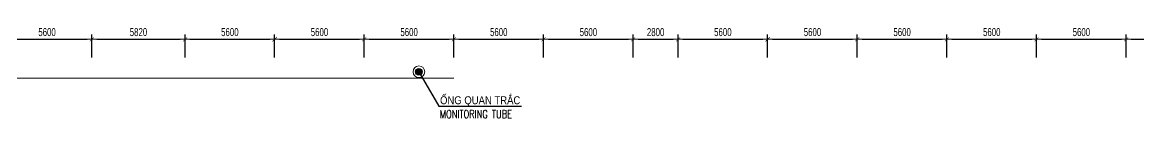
# Model space of a CAD drawing. Header units: millimetres. Extents: x -642477 to 1168880, y -27982 to 330379.
# Drawn here: x 63478 to 133221, y 207051 to 212755 of the extents above; entities that cross this region are included whole.
import ezdxf
from ezdxf.enums import TextEntityAlignment as Align

# ---------------------------------------------------------------- set-up
doc = ezdxf.new("R2010")
doc.units = ezdxf.units.MM
doc.layers.get('0').update_dxf_attribs({"lineweight": 20})
doc.layers.get('Defpoints').update_dxf_attribs({"color": 151, "lineweight": 9})
for name, color, linetype, lineweight in [('CHI', 3, 'Continuous', 20), ('I', 7, 'Continuous', 13), ('NDC_S_CONTINUOUS', 3, 'Continuous', 20), ('NDC_S_DIM', 1, 'Continuous', 15), ('NDC_S_THIN LINE', 8, 'Continuous', 9), ('NDC_S_VN TEXT', 7, 'Continuous', 20)]:
    doc.layers.add(name, color=color, linetype=linetype, lineweight=lineweight)
doc.layers.add('thinghiem', color=141, linetype='Continuous')
doc.styles.add('ARIAL', font='arial.ttf', dxfattribs={"width": 0.8})
doc.styles.add('NDC_ARIAL', font='arial.ttf', dxfattribs={"width": 0.85})
doc.styles.add('NDC_DIM', font='', dxfattribs={"width": 0.75})
doc.styles.add('NDC_ROMANS', font='romans.shx', dxfattribs={"width": 0.8, "bigfont": 'vns.shx'})
doc.styles.get('NDC_DIM').set_extended_font_data('Dotum')
doc.dimstyles.new('DIM50', dxfattribs={"dimscale": 150, "dimtxt": 2.5, "dimasz": 1.1, "dimexe": 0.8, "dimexo": 0.8, "dimgap": 1, "dimtad": 1, "dimdec": 0, "dimlfac": 0.333333, "dimzin": 13, "dimdsep": 46, "dimtxsty": 'ARIAL', "dimblk": 'ARCHTICK', "dimcen": 1, "dimdle": 0.8, "dimclrd": 1, "dimclre": 1, "dimclrt": 3, "dimadec": 0, "dimazin": 0, "dimtfac": 1, "dimtdec": 0, "dimtmove": 0, "dimatfit": 3, "dimldrblk": 'OPEN30', "dimfxl": 7, "dimfxlon": 1, "dimtolj": 1, "dimtzin": 13, "dimarcsym": 1})
doc.dimstyles.new('NDC_dim_200', dxfattribs={"dimscale": 200, "dimtxt": 2.5, "dimasz": 1.5, "dimexe": 1.5, "dimexo": 2.5, "dimgap": 1, "dimtad": 1, "dimdec": 0, "dimzin": 0, "dimdsep": 46, "dimtxsty": 'NDC_DIM', "dimblk": 'DIMMARK', "dimcen": 0.09, "dimdle": 1.2, "dimclrd": 1, "dimclre": 1, "dimclrt": 3, "dimadec": 0, "dimazin": 0, "dimtfac": 1, "dimtdec": 0, "dimtix": 1, "dimtofl": 0, "dimtmove": 0, "dimatfit": 3, "dimfxl": 6, "dimfxlon": 1, "dimtolj": 1, "dimtzin": 0, "dimarcsym": 0})

# ---------------------------------------------------------------- blocks, each defined once
blk = doc.blocks.new('DIMMARK')
at = {"layer": 'NDC_S_DIM', "color": 1}
blk.add_line((-1.5, 0), (1, 0), dxfattribs=at)
at = {"layer": 'NDC_S_DIM', "color": 2, "const_width": 0.1}
blk.add_lwpolyline([(-0.42, -0.42), (0.42, 0.42)], dxfattribs=at)
blk = doc.blocks.new('*D226')
at = {"layer": 'Defpoints', "color": 0, "ltscale": 100, "transparency": 16777216}
for p in [(67823, 211977), (62223, 210349), (67823, 210349)]:
    blk.add_point(p, dxfattribs=at)
at = {"layer": 'NDC_S_DIM', "color": 1, "lineweight": -2, "ltscale": 100, "transparency": 16777216}
for p, q in [((62223, 210849), (62223, 212277)), ((67823, 210849), (67823, 212277)), ((62523, 211977), (67523, 211977))]:
    blk.add_line(p, q, dxfattribs=at)
at = {"layer": 'NDC_S_DIM', "color": 1, "lineweight": -2, "ltscale": 100, "transparency": 16777216, "xscale": 300, "yscale": 300, "zscale": 300, "rotation": 180}
blk.add_blockref('DIMMARK', (62223, 211977), dxfattribs=at)
at = {"layer": 'NDC_S_DIM', "color": 1, "lineweight": -2, "ltscale": 100, "transparency": 16777216, "xscale": 300, "yscale": 300, "zscale": 300}
blk.add_blockref('DIMMARK', (67823, 211977), dxfattribs=at)
at = {"layer": 'NDC_S_DIM', "color": 3, "ltscale": 100, "transparency": 16777216, "insert": (65023, 212427), "char_height": 500, "attachment_point": 5, "style": 'NDC_DIM'}
blk.add_mtext('\\A1;5600', dxfattribs=at)
blk = doc.blocks.new('*D227')
at = {"layer": 'Defpoints', "color": 0, "ltscale": 100, "transparency": 16777216}
for p in [(73643, 211977), (67823, 210349), (73643, 210349)]:
    blk.add_point(p, dxfattribs=at)
at = {"layer": 'NDC_S_DIM', "color": 1, "lineweight": -2, "ltscale": 100, "transparency": 16777216}
for p, q in [((67823, 210849), (67823, 212277)), ((73643, 210849), (73643, 212277)), ((68123, 211977), (73343, 211977))]:
    blk.add_line(p, q, dxfattribs=at)
at = {"layer": 'NDC_S_DIM', "color": 1, "lineweight": -2, "ltscale": 100, "transparency": 16777216, "xscale": 300, "yscale": 300, "zscale": 300, "rotation": 180}
blk.add_blockref('DIMMARK', (67823, 211977), dxfattribs=at)
at = {"layer": 'NDC_S_DIM', "color": 1, "lineweight": -2, "ltscale": 100, "transparency": 16777216, "xscale": 300, "yscale": 300, "zscale": 300}
blk.add_blockref('DIMMARK', (73643, 211977), dxfattribs=at)
at = {"layer": 'NDC_S_DIM', "color": 3, "ltscale": 100, "transparency": 16777216, "insert": (70733, 212427), "char_height": 500, "attachment_point": 5, "style": 'NDC_DIM'}
blk.add_mtext('\\A1;5820', dxfattribs=at)
blk = doc.blocks.new('*D228')
at = {"layer": 'Defpoints', "color": 0, "ltscale": 100, "transparency": 16777216}
for p in [(79243, 211977), (73643, 210349), (79243, 210349)]:
    blk.add_point(p, dxfattribs=at)
at = {"layer": 'NDC_S_DIM', "color": 1, "lineweight": -2, "ltscale": 100, "transparency": 16777216}
for p, q in [((73643, 210849), (73643, 212277)), ((79243, 210849), (79243, 212277)), ((73943, 211977), (78943, 211977))]:
    blk.add_line(p, q, dxfattribs=at)
at = {"layer": 'NDC_S_DIM', "color": 1, "lineweight": -2, "ltscale": 100, "transparency": 16777216, "xscale": 300, "yscale": 300, "zscale": 300, "rotation": 180}
blk.add_blockref('DIMMARK', (73643, 211977), dxfattribs=at)
at = {"layer": 'NDC_S_DIM', "color": 1, "lineweight": -2, "ltscale": 100, "transparency": 16777216, "xscale": 300, "yscale": 300, "zscale": 300}
blk.add_blockref('DIMMARK', (79243, 211977), dxfattribs=at)
at = {"layer": 'NDC_S_DIM', "color": 3, "ltscale": 100, "transparency": 16777216, "insert": (76443, 212427), "char_height": 500, "attachment_point": 5, "style": 'NDC_DIM'}
blk.add_mtext('\\A1;5600', dxfattribs=at)
blk = doc.blocks.new('*D229')
at = {"layer": 'Defpoints', "color": 0, "ltscale": 100, "transparency": 16777216}
for p in [(84843, 211977), (79243, 210349), (84843, 210349)]:
    blk.add_point(p, dxfattribs=at)
at = {"layer": 'NDC_S_DIM', "color": 1, "lineweight": -2, "ltscale": 100, "transparency": 16777216}
for p, q in [((79243, 210849), (79243, 212277)), ((84843, 210849), (84843, 212277)), ((79543, 211977), (84543, 211977))]:
    blk.add_line(p, q, dxfattribs=at)
at = {"layer": 'NDC_S_DIM', "color": 1, "lineweight": -2, "ltscale": 100, "transparency": 16777216, "xscale": 300, "yscale": 300, "zscale": 300, "rotation": 180}
blk.add_blockref('DIMMARK', (79243, 211977), dxfattribs=at)
at = {"layer": 'NDC_S_DIM', "color": 1, "lineweight": -2, "ltscale": 100, "transparency": 16777216, "xscale": 300, "yscale": 300, "zscale": 300}
blk.add_blockref('DIMMARK', (84843, 211977), dxfattribs=at)
at = {"layer": 'NDC_S_DIM', "color": 3, "ltscale": 100, "transparency": 16777216, "insert": (82043, 212427), "char_height": 500, "attachment_point": 5, "style": 'NDC_DIM'}
blk.add_mtext('\\A1;5600', dxfattribs=at)
blk = doc.blocks.new('*D230')
at = {"layer": 'Defpoints', "color": 0, "ltscale": 100, "transparency": 16777216}
for p in [(90443, 211977), (84843, 210349), (90443, 210349)]:
    blk.add_point(p, dxfattribs=at)
at = {"layer": 'NDC_S_DIM', "color": 1, "lineweight": -2, "ltscale": 100, "transparency": 16777216}
for p, q in [((84843, 210849), (84843, 212277)), ((90443, 210849), (90443, 212277)), ((85143, 211977), (90143, 211977))]:
    blk.add_line(p, q, dxfattribs=at)
at = {"layer": 'NDC_S_DIM', "color": 1, "lineweight": -2, "ltscale": 100, "transparency": 16777216, "xscale": 300, "yscale": 300, "zscale": 300, "rotation": 180}
blk.add_blockref('DIMMARK', (84843, 211977), dxfattribs=at)
at = {"layer": 'NDC_S_DIM', "color": 1, "lineweight": -2, "ltscale": 100, "transparency": 16777216, "xscale": 300, "yscale": 300, "zscale": 300}
blk.add_blockref('DIMMARK', (90443, 211977), dxfattribs=at)
at = {"layer": 'NDC_S_DIM', "color": 3, "ltscale": 100, "transparency": 16777216, "insert": (87643, 212427), "char_height": 500, "attachment_point": 5, "style": 'NDC_DIM'}
blk.add_mtext('\\A1;5600', dxfattribs=at)
blk = doc.blocks.new('*D231')
at = {"layer": 'Defpoints', "color": 0, "ltscale": 100, "transparency": 16777216}
for p in [(96043, 211977), (90443, 210349), (96043, 210349)]:
    blk.add_point(p, dxfattribs=at)
at = {"layer": 'NDC_S_DIM', "color": 1, "lineweight": -2, "ltscale": 100, "transparency": 16777216}
for p, q in [((90443, 210849), (90443, 212277)), ((96043, 210849), (96043, 212277)), ((90743, 211977), (95743, 211977))]:
    blk.add_line(p, q, dxfattribs=at)
at = {"layer": 'NDC_S_DIM', "color": 1, "lineweight": -2, "ltscale": 100, "transparency": 16777216, "xscale": 300, "yscale": 300, "zscale": 300, "rotation": 180}
blk.add_blockref('DIMMARK', (90443, 211977), dxfattribs=at)
at = {"layer": 'NDC_S_DIM', "color": 1, "lineweight": -2, "ltscale": 100, "transparency": 16777216, "xscale": 300, "yscale": 300, "zscale": 300}
blk.add_blockref('DIMMARK', (96043, 211977), dxfattribs=at)
at = {"layer": 'NDC_S_DIM', "color": 3, "ltscale": 100, "transparency": 16777216, "insert": (93243, 212427), "char_height": 500, "attachment_point": 5, "style": 'NDC_DIM'}
blk.add_mtext('\\A1;5600', dxfattribs=at)
blk = doc.blocks.new('*D232')
at = {"layer": 'Defpoints', "color": 0, "ltscale": 100, "transparency": 16777216}
for p in [(101643, 211977), (96043, 210349), (101643, 210349)]:
    blk.add_point(p, dxfattribs=at)
at = {"layer": 'NDC_S_DIM', "color": 1, "lineweight": -2, "ltscale": 100, "transparency": 16777216}
for p, q in [((96043, 210849), (96043, 212277)), ((101643, 210849), (101643, 212277)), ((96343, 211977), (101343, 211977))]:
    blk.add_line(p, q, dxfattribs=at)
at = {"layer": 'NDC_S_DIM', "color": 1, "lineweight": -2, "ltscale": 100, "transparency": 16777216, "xscale": 300, "yscale": 300, "zscale": 300, "rotation": 180}
blk.add_blockref('DIMMARK', (96043, 211977), dxfattribs=at)
at = {"layer": 'NDC_S_DIM', "color": 1, "lineweight": -2, "ltscale": 100, "transparency": 16777216, "xscale": 300, "yscale": 300, "zscale": 300}
blk.add_blockref('DIMMARK', (101643, 211977), dxfattribs=at)
at = {"layer": 'NDC_S_DIM', "color": 3, "ltscale": 100, "transparency": 16777216, "insert": (98843, 212427), "char_height": 500, "attachment_point": 5, "style": 'NDC_DIM'}
blk.add_mtext('\\A1;5600', dxfattribs=at)
blk = doc.blocks.new('*D233')
at = {"layer": 'Defpoints', "color": 0, "ltscale": 100, "transparency": 16777216}
for p in [(104443, 211977), (101643, 210349), (104443, 210349)]:
    blk.add_point(p, dxfattribs=at)
at = {"layer": 'NDC_S_DIM', "color": 1, "lineweight": -2, "ltscale": 100, "transparency": 16777216}
for p, q in [((101643, 210849), (101643, 212277)), ((104443, 210849), (104443, 212277)), ((101943, 211977), (104143, 211977))]:
    blk.add_line(p, q, dxfattribs=at)
at = {"layer": 'NDC_S_DIM', "color": 1, "lineweight": -2, "ltscale": 100, "transparency": 16777216, "xscale": 300, "yscale": 300, "zscale": 300, "rotation": 180}
blk.add_blockref('DIMMARK', (101643, 211977), dxfattribs=at)
at = {"layer": 'NDC_S_DIM', "color": 1, "lineweight": -2, "ltscale": 100, "transparency": 16777216, "xscale": 300, "yscale": 300, "zscale": 300}
blk.add_blockref('DIMMARK', (104443, 211977), dxfattribs=at)
at = {"layer": 'NDC_S_DIM', "color": 3, "ltscale": 100, "transparency": 16777216, "insert": (103043, 212427), "char_height": 500, "attachment_point": 5, "style": 'NDC_DIM'}
blk.add_mtext('\\A1;2800', dxfattribs=at)
blk = doc.blocks.new('*D234')
at = {"layer": 'Defpoints', "color": 0, "ltscale": 100, "transparency": 16777216}
for p in [(110043, 211977), (104443, 210349), (110043, 210349)]:
    blk.add_point(p, dxfattribs=at)
at = {"layer": 'NDC_S_DIM', "color": 1, "lineweight": -2, "ltscale": 100, "transparency": 16777216}
for p, q in [((104443, 210849), (104443, 212277)), ((110043, 210849), (110043, 212277)), ((104743, 211977), (109743, 211977))]:
    blk.add_line(p, q, dxfattribs=at)
at = {"layer": 'NDC_S_DIM', "color": 1, "lineweight": -2, "ltscale": 100, "transparency": 16777216, "xscale": 300, "yscale": 300, "zscale": 300, "rotation": 180}
blk.add_blockref('DIMMARK', (104443, 211977), dxfattribs=at)
at = {"layer": 'NDC_S_DIM', "color": 1, "lineweight": -2, "ltscale": 100, "transparency": 16777216, "xscale": 300, "yscale": 300, "zscale": 300}
blk.add_blockref('DIMMARK', (110043, 211977), dxfattribs=at)
at = {"layer": 'NDC_S_DIM', "color": 3, "ltscale": 100, "transparency": 16777216, "insert": (107243, 212427), "char_height": 500, "attachment_point": 5, "style": 'NDC_DIM'}
blk.add_mtext('\\A1;5600', dxfattribs=at)
blk = doc.blocks.new('*D235')
at = {"layer": 'Defpoints', "color": 0, "ltscale": 100, "transparency": 16777216}
for p in [(115643, 211977), (110043, 210349), (115643, 210349)]:
    blk.add_point(p, dxfattribs=at)
at = {"layer": 'NDC_S_DIM', "color": 1, "lineweight": -2, "ltscale": 100, "transparency": 16777216}
for p, q in [((110043, 210849), (110043, 212277)), ((115643, 210849), (115643, 212277)), ((110343, 211977), (115343, 211977))]:
    blk.add_line(p, q, dxfattribs=at)
at = {"layer": 'NDC_S_DIM', "color": 1, "lineweight": -2, "ltscale": 100, "transparency": 16777216, "xscale": 300, "yscale": 300, "zscale": 300, "rotation": 180}
blk.add_blockref('DIMMARK', (110043, 211977), dxfattribs=at)
at = {"layer": 'NDC_S_DIM', "color": 1, "lineweight": -2, "ltscale": 100, "transparency": 16777216, "xscale": 300, "yscale": 300, "zscale": 300}
blk.add_blockref('DIMMARK', (115643, 211977), dxfattribs=at)
at = {"layer": 'NDC_S_DIM', "color": 3, "ltscale": 100, "transparency": 16777216, "insert": (112843, 212427), "char_height": 500, "attachment_point": 5, "style": 'NDC_DIM'}
blk.add_mtext('\\A1;5600', dxfattribs=at)
blk = doc.blocks.new('*D236')
at = {"layer": 'Defpoints', "color": 0, "ltscale": 100, "transparency": 16777216}
for p in [(121243, 211977), (115643, 210349), (121243, 210349)]:
    blk.add_point(p, dxfattribs=at)
at = {"layer": 'NDC_S_DIM', "color": 1, "lineweight": -2, "ltscale": 100, "transparency": 16777216}
for p, q in [((115643, 210849), (115643, 212277)), ((121243, 210849), (121243, 212277)), ((115943, 211977), (120943, 211977))]:
    blk.add_line(p, q, dxfattribs=at)
at = {"layer": 'NDC_S_DIM', "color": 1, "lineweight": -2, "ltscale": 100, "transparency": 16777216, "xscale": 300, "yscale": 300, "zscale": 300, "rotation": 180}
blk.add_blockref('DIMMARK', (115643, 211977), dxfattribs=at)
at = {"layer": 'NDC_S_DIM', "color": 1, "lineweight": -2, "ltscale": 100, "transparency": 16777216, "xscale": 300, "yscale": 300, "zscale": 300}
blk.add_blockref('DIMMARK', (121243, 211977), dxfattribs=at)
at = {"layer": 'NDC_S_DIM', "color": 3, "ltscale": 100, "transparency": 16777216, "insert": (118443, 212427), "char_height": 500, "attachment_point": 5, "style": 'NDC_DIM'}
blk.add_mtext('\\A1;5600', dxfattribs=at)
blk = doc.blocks.new('*D237')
at = {"layer": 'Defpoints', "color": 0, "ltscale": 100, "transparency": 16777216}
for p in [(126843, 211977), (121243, 210349), (126843, 210349)]:
    blk.add_point(p, dxfattribs=at)
at = {"layer": 'NDC_S_DIM', "color": 1, "lineweight": -2, "ltscale": 100, "transparency": 16777216}
for p, q in [((121243, 210849), (121243, 212277)), ((126843, 210849), (126843, 212277)), ((121543, 211977), (126543, 211977))]:
    blk.add_line(p, q, dxfattribs=at)
at = {"layer": 'NDC_S_DIM', "color": 1, "lineweight": -2, "ltscale": 100, "transparency": 16777216, "xscale": 300, "yscale": 300, "zscale": 300, "rotation": 180}
blk.add_blockref('DIMMARK', (121243, 211977), dxfattribs=at)
at = {"layer": 'NDC_S_DIM', "color": 1, "lineweight": -2, "ltscale": 100, "transparency": 16777216, "xscale": 300, "yscale": 300, "zscale": 300}
blk.add_blockref('DIMMARK', (126843, 211977), dxfattribs=at)
at = {"layer": 'NDC_S_DIM', "color": 3, "ltscale": 100, "transparency": 16777216, "insert": (124043, 212427), "char_height": 500, "attachment_point": 5, "style": 'NDC_DIM'}
blk.add_mtext('\\A1;5600', dxfattribs=at)
blk = doc.blocks.new('*D238')
at = {"layer": 'Defpoints', "color": 0, "ltscale": 100, "transparency": 16777216}
for p in [(132443, 211977), (126843, 210349), (132443, 210349)]:
    blk.add_point(p, dxfattribs=at)
at = {"layer": 'NDC_S_DIM', "color": 1, "lineweight": -2, "ltscale": 100, "transparency": 16777216}
for p, q in [((126843, 210849), (126843, 212277)), ((132443, 210849), (132443, 212277)), ((127143, 211977), (132143, 211977))]:
    blk.add_line(p, q, dxfattribs=at)
at = {"layer": 'NDC_S_DIM', "color": 1, "lineweight": -2, "ltscale": 100, "transparency": 16777216, "xscale": 300, "yscale": 300, "zscale": 300, "rotation": 180}
blk.add_blockref('DIMMARK', (126843, 211977), dxfattribs=at)
at = {"layer": 'NDC_S_DIM', "color": 1, "lineweight": -2, "ltscale": 100, "transparency": 16777216, "xscale": 300, "yscale": 300, "zscale": 300}
blk.add_blockref('DIMMARK', (132443, 211977), dxfattribs=at)
at = {"layer": 'NDC_S_DIM', "color": 3, "ltscale": 100, "transparency": 16777216, "insert": (129643, 212427), "char_height": 500, "attachment_point": 5, "style": 'NDC_DIM'}
blk.add_mtext('\\A1;5600', dxfattribs=at)
blk = doc.blocks.new('*D239')
at = {"layer": 'Defpoints', "color": 0, "ltscale": 100, "transparency": 16777216}
for p in [(138263, 211977), (132443, 210349), (138263, 210349)]:
    blk.add_point(p, dxfattribs=at)
at = {"layer": 'NDC_S_DIM', "color": 1, "lineweight": -2, "ltscale": 100, "transparency": 16777216}
for p, q in [((132443, 210849), (132443, 212277)), ((138263, 210849), (138263, 212277)), ((132743, 211977), (137963, 211977))]:
    blk.add_line(p, q, dxfattribs=at)
at = {"layer": 'NDC_S_DIM', "color": 1, "lineweight": -2, "ltscale": 100, "transparency": 16777216, "xscale": 300, "yscale": 300, "zscale": 300, "rotation": 180}
blk.add_blockref('DIMMARK', (132443, 211977), dxfattribs=at)
at = {"layer": 'NDC_S_DIM', "color": 1, "lineweight": -2, "ltscale": 100, "transparency": 16777216, "xscale": 300, "yscale": 300, "zscale": 300}
blk.add_blockref('DIMMARK', (138263, 211977), dxfattribs=at)
at = {"layer": 'NDC_S_DIM', "color": 3, "ltscale": 100, "transparency": 16777216, "insert": (135353, 212427), "char_height": 500, "attachment_point": 5, "style": 'NDC_DIM'}
blk.add_mtext('\\A1;5820', dxfattribs=at)
blk = doc.blocks.new('_ArchTick')
at = {"color": 0, "linetype": 'ByBlock', "const_width": 0.15}
blk.add_lwpolyline([(-0.5, -0.5), (0.5, 0.5)], dxfattribs=at)
blk = doc.blocks.new('A$C30dc5052')
at = {"layer": 'NDC_S_THIN LINE', "ltscale": 100, "const_width": 50}
blk.add_lwpolyline([(800, -800), (90843, -800)], dxfattribs=at)
blk = doc.blocks.new('A$Ca7b25d36')
at = {"layer": 'NDC_S_CONTINUOUS', "ltscale": 100}
blk.add_blockref('A$C30dc5052', (0, 0), dxfattribs=at)

msp = doc.modelspace()

# ---------------------------------------------------------------- hatches: boundary and pattern name
at = {"layer": 'thinghiem'}
msp.add_hatch(color=256, dxfattribs=at).paths.add_polyline_path([(88464.1, 209948.8, 1), (88043.4, 209948.8, 1)])

# ---------------------------------------------------------------- linework, layer by layer
at = {"layer": 'I'}
for radius in [363.8, 210.3]:
    msp.add_circle((88253.7, 209948.8), radius, dxfattribs=at)
at = {"layer": 'thinghiem'}
msp.add_circle((88253.7, 209948.8), 210.3, dxfattribs=at)

# ---------------------------------------------------------------- block references
at = {"ltscale": 100}
msp.add_blockref('A$Ca7b25d36', (-400, 210348.8), dxfattribs=at)

# ---------------------------------------------------------------- texts
at = {"layer": 'NDC_S_VN TEXT', "style": 'NDC_ARIAL', "width": 0.85}
msp.add_text('ỐNG QUAN TRẮC', height=500, dxfattribs=at).set_placement((89575.7, 208168.2), align=Align.MIDDLE_LEFT)
at = {"layer": 'NDC_S_VN TEXT', "color": 3, "style": 'NDC_ROMANS', "width": 0.75}
msp.add_text('MONITORING TUBE', height=500, dxfattribs=at).set_placement((89566.3, 207301.1), align=Align.MIDDLE_LEFT)

# ---------------------------------------------------------------- dimensions: what is measured, and where the dimension line sits
at = {"layer": 'NDC_S_DIM', "ltscale": 100}
for base, p1, p2, picture, middle in [((67823, 211976.5), (62223, 210348.8), (67823, 210348.8), '*D226', (65023, 212426.9)), ((73643, 211976.5), (67823, 210348.8), (73643, 210348.8), '*D227', (70733, 212426.9)), ((79243, 211976.5), (73643, 210348.8), (79243, 210348.8), '*D228', (76443, 212426.9)), ((84843, 211976.5), (79243, 210348.8), (84843, 210348.8), '*D229', (82043, 212426.9)), ((90443, 211976.5), (84843, 210348.8), (90443, 210348.8), '*D230', (87643, 212426.9)), ((96043, 211976.5), (90443, 210348.8), (96043, 210348.8), '*D231', (93243, 212426.9)), ((101643, 211976.5), (96043, 210348.8), (101643, 210348.8), '*D232', (98843, 212426.9)), ((104443, 211976.5), (101643, 210348.8), (104443, 210348.8), '*D233', (103043, 212426.9)), ((110043, 211976.5), (104443, 210348.8), (110043, 210348.8), '*D234', (107243, 212426.9)), ((115643, 211976.5), (110043, 210348.8), (115643, 210348.8), '*D235', (112843, 212426.9)), ((121243, 211976.5), (115643, 210348.8), (121243, 210348.8), '*D236', (118443, 212426.9)), ((126843, 211976.5), (121243, 210348.8), (126843, 210348.8), '*D237', (124043, 212426.9)), ((132443, 211976.5), (126843, 210348.8), (132443, 210348.8), '*D238', (129643, 212426.9)), ((138263.1, 211976.5), (132443, 210348.8), (138263.1, 210348.8), '*D239', (135353, 212426.9))]:
    dim = msp.add_linear_dim(base=base, p1=p1, p2=p2, dimstyle='NDC_dim_200', override={"dimtmove": 1}, dxfattribs=at)
    dim.commit()
    dim.dimension.update_dxf_attribs({"geometry": picture, "text_midpoint": middle})

# ---------------------------------------------------------------- leaders
at = {"layer": 'CHI', "ltscale": 10}
msp.add_leader([(88253.7, 209948.8), (89496.2, 207790.1), (94664.8, 207790.1)], dimstyle='DIM50', override={"dimasz": 1, "dimldrblk": 'Open30'}, dxfattribs=at)

doc.saveas('drawing.dxf')
